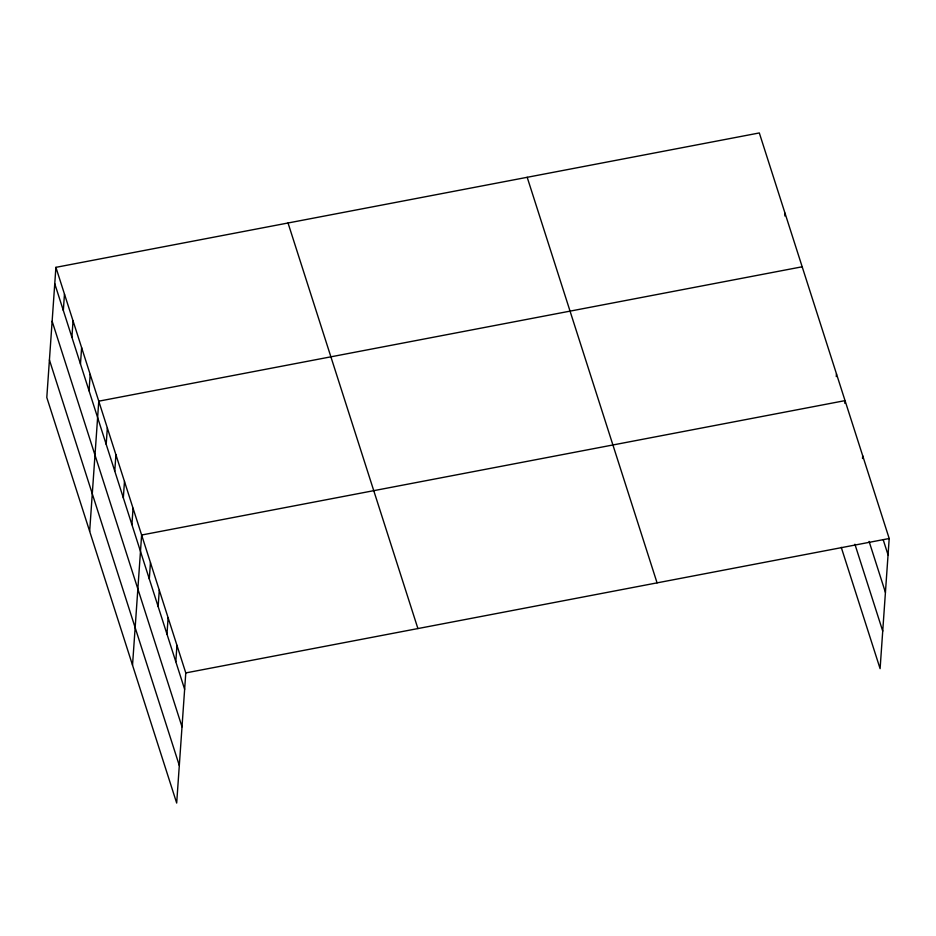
<?xml version="1.0" encoding="UTF-8"?>
<svg xmlns="http://www.w3.org/2000/svg" width="936" height="936" viewBox="0 0 936 936"><rect width="100%" height="100%" fill="white"/><g stroke="black" fill="none" stroke-linecap="round" stroke-linejoin="round"><path stroke-width="1.4" d="M55.903 267.345L46.8 397.484L176.682 803.053L185.784 672.914L55.903 267.345L759.318 132.947L889.2 538.516L880.097 668.655L841.242 547.314M63.332 310.471L64.467 294.103M71.897 337.241L73.043 320.873M80.473 364.01L81.619 347.642M89.049 390.78L90.195 374.412M89.657 531.32L98.76 401.181L802.175 266.783M106.189 444.307L107.336 427.951M114.765 471.077L115.912 454.72M123.33 497.847L124.476 481.478M131.906 524.616L133.052 508.248M132.526 665.157L141.628 535.018L845.044 400.62L844.845 403.346M149.315 578.963L150.45 562.595M158.137 606.54L159.284 590.183M166.971 634.117L168.117 617.76M175.804 661.705L176.951 645.337M784.848 215.97L785.035 213.244M836.281 376.588L836.468 373.862M862.512 458.511L862.699 455.785M185.784 672.914L889.2 538.516M883.198 539.721L888.053 554.884M869.088 541.406L885.433 592.429M854.907 544.237L882.73 631.11M527.19 177.29L657.072 582.871M288.031 222.99L417.912 628.571M54.756 283.702L184.638 689.282M52.135 321.247L182.017 726.827M49.421 359.939L179.314 765.508"/></g></svg>
